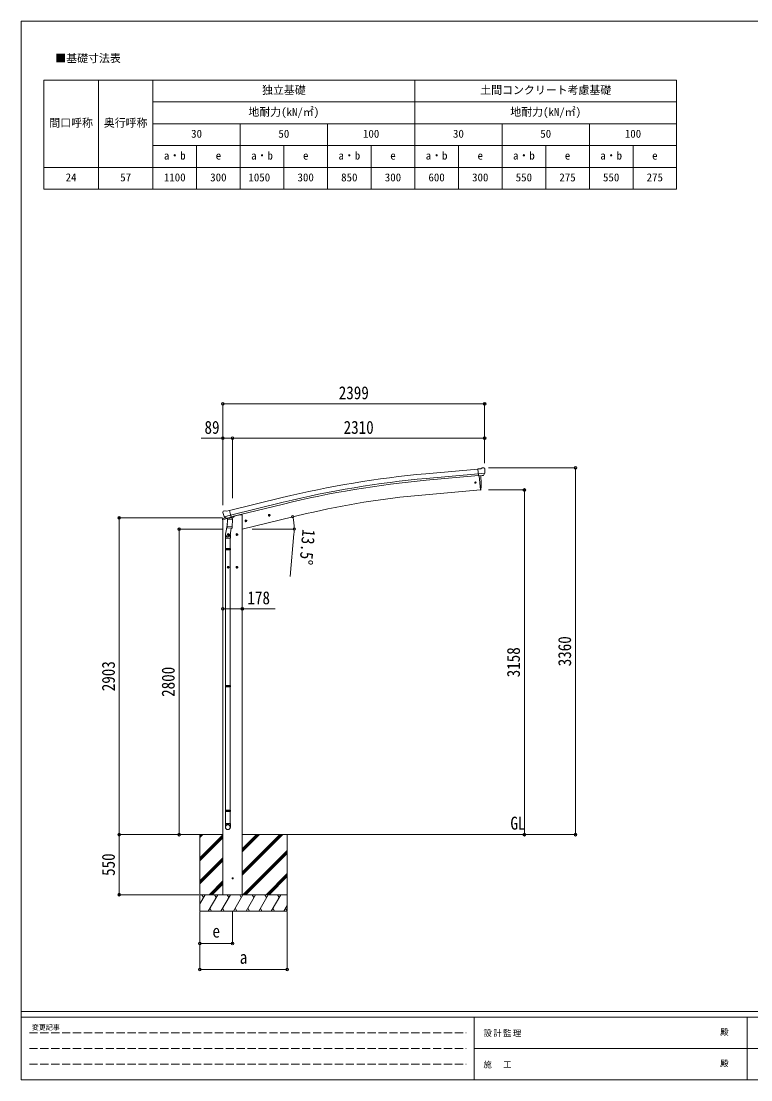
# Model space of a CAD drawing. Units: millimetres at full size, sheet at 1:25, with parts at other scales. Extents: x -6988 to 7066, y -4877 to 4823.
# Drawn here: x -6988 to -300, y -4877 to 4823 of the extents above; entities that cross this region are included whole.
import ezdxf
from ezdxf.enums import TextEntityAlignment as Align

# ---------------------------------------------------------------- set-up
doc = ezdxf.new("R2010")
doc.units = ezdxf.units.MM
doc.header["$LTSCALE"] = 25
doc.header["$PDMODE"] = 32
doc.header["$PDSIZE"] = 25
doc.linetypes.add('DASHED3', pattern=[4, 3, -1])
for name, color, linetype, lineweight in [('0-0_0', 7, 'Continuous', 9), ('0-1_本体', 4, 'Continuous', 9), ('0-2_部品', 7, 'Continuous', 9), ('0-A_寸法', 6, 'Continuous', 9), ('1-0_FRAME', 7, 'Continuous', 18), ('F-0_240', 7, 'Continuous', 9)]:
    doc.layers.add(name, color=color, linetype=linetype, lineweight=lineweight)
doc.styles.add('ＭＳ ゴシック', font='')
doc.styles.get('ＭＳ ゴシック').set_extended_font_data('MS Gothic')

msp = doc.modelspace()

# ---------------------------------------------------------------- linework, layer by layer
at = {"layer": '0-0_0', "color": 6}
for p, q in [((-1906.97, -2630.75), (-1906.97, 729.25)), ((-2375.98, 527.25), (-2375.98, -2630.75))]:
    msp.add_line(p, q, dxfattribs=at)
at = {"layer": '0-0_0'}
for p, q in [((-5735.76, -2630.8), (-5138.87, -2630.8)), ((-5349.87, -2658.14), (-5322.49, -2630.75)), ((-5349.87, -2643.99), (-5336.63, -2630.75)), ((-5349.87, -2630.8), (-5349.87, -3330.75)), ((-5349.87, -2841.98), (-5138.87, -2630.98)), ((-5349.87, -2856.12), (-5138.87, -2645.13)), ((-5349.87, -2870.27), (-5138.87, -2659.27)), ((-4960.87, -3001.77), (-4589.85, -2630.75)), ((-4960.87, -2973.48), (-4618.14, -2630.75)), ((-4960.87, -2987.62), (-4604, -2630.75)), ((-4960.87, -2789.63), (-4801.99, -2630.75)), ((-4960.87, -2775.49), (-4816.13, -2630.75)), ((-4960.87, -2761.35), (-4830.27, -2630.75)), ((-4960.87, -2630.8), (-2374.42, -2630.8)), ((-4549.87, -2630.75), (-4549.87, -3330.75)), ((-4956.01, -3180.75), (-4549.87, -2774.62)), ((-4941.87, -3180.75), (-4549.87, -2788.76)), ((-4927.72, -3180.75), (-4549.87, -2802.9)), ((-5349.87, -3054.11), (-5138.87, -2843.11)), ((-5349.87, -3068.26), (-5138.87, -2857.26)), ((-5349.87, -3082.4), (-5138.87, -2871.4)), ((-4743.88, -3180.75), (-4549.87, -2986.75)), ((-4729.73, -3180.75), (-4549.87, -3000.89)), ((-5264.38, -3180.75), (-5138.87, -3055.25)), ((-5250.23, -3180.75), (-5138.87, -3069.39)), ((-5236.09, -3180.75), (-5138.87, -3083.53)), ((-4715.59, -3180.75), (-4549.87, -3015.03)), ((-4549.87, -3180.75), (-5349.87, -3180.75)), ((-5349.87, -3264.59), (-5301.47, -3180.75)), ((-5316.47, -3206.73), (-5331.47, -3180.75)), ((-5272.6, -3330.75), (-5186, -3180.75)), ((-5201, -3206.74), (-5216, -3180.75)), ((-5157.13, -3330.75), (-5070.53, -3180.75)), ((-4960.87, -3180.75), (-5138.87, -3180.75)), ((-5085.53, -3206.74), (-5100.53, -3180.75)), ((-5041.66, -3330.75), (-4955.06, -3180.75)), ((-4970.06, -3206.74), (-4985.06, -3180.75)), ((-4926.19, -3330.75), (-4839.59, -3180.75)), ((-4854.59, -3206.74), (-4869.59, -3180.75)), ((-4810.72, -3330.75), (-4724.12, -3180.75)), ((-4754.12, -3180.75), (-4739.12, -3206.74)), ((-4695.25, -3330.75), (-4608.65, -3180.75)), ((-4623.65, -3206.74), (-4638.65, -3180.75)), ((-4579.78, -3330.75), (-4549.87, -3278.94)), ((-5349.87, -3330.75), (-4549.87, -3330.75)), ((-5257.6, -3304.77), (-5242.6, -3330.75)), ((-5142.13, -3304.77), (-5127.13, -3330.75)), ((-5026.66, -3304.77), (-5011.66, -3330.75)), ((-4911.19, -3304.77), (-4896.19, -3330.75)), ((-4795.72, -3304.78), (-4780.72, -3330.75)), ((-4680.25, -3304.77), (-4665.25, -3330.75)), ((-4564.78, -3304.77), (-4549.87, -3330.61))]:
    msp.add_line(p, q, dxfattribs=at)
msp.add_circle((-5049.87, -3030.75), 5, dxfattribs=at)
at = {"layer": '0-1_本体'}
for p, q in [((-3279.85, 675.8), (-2802.54, 719.12)), ((-3275.94, 632.76), (-2798.83, 676.07)), ((-3274.43, 616.05), (-2797.16, 659.36)), ((-2789.85, 656.19), (-2778.6, 527.57)), ((-2778.6, 527.57), (-3316.54, 480.51)), ((-5079.4, 339.4), (-4596.55, 456.97)), ((-4586.32, 414.98), (-5069.34, 297.48)), ((-5065.39, 281.05), (-4582.35, 398.67)), ((-5036.88, 286.76), (-4984.87, 299.25)), ((-4960.87, 299.25), (-4984.87, 299.25)), ((-4372.77, 310.44), (-4960.87, 169.25)), ((-4960.87, 299.25), (-4960.87, -3180.75)), ((-5138.87, -3180.75), (-5138.87, 255.8))]:
    msp.add_line(p, q, dxfattribs=at)
at = {"layer": '0-1_本体', "color": 6}
msp.add_line((-4960.87, -560.94), (-5138.87, -560.94), dxfattribs=at)
at = {"layer": '0-1_本体'}
for centre, radius, start, end in [((-2465.84, -8292.77), 9005.44, 95.18612, 103.68612), ((-2465.84, -8292.77), 8962.23, 95.18612, 103.68612), ((-2465.84, -8292.77), 8945.44, 95.18612, 103.68612), ((-2670.27, -6897.9), 7406.65, 95.00571, 103.2889)]:
    msp.add_arc(centre, radius, start, end, dxfattribs=at)
at = {"layer": '0-2_部品'}
for p, q in [((-2775.91, 722.55), (-2802.48, 720.23)), ((-2796.82, 655.57), (-2802.48, 720.23)), ((-2739.62, 680.26), (-2798.53, 675.11)), ((-2775.91, 722.55), (-2764.2, 729.32)), ((-2749.29, 730.9), (-2762.96, 729.71)), ((-2750.87, 660.78), (-2739.93, 679.71)), ((-2740.16, 725.15), (-2745.64, 729.75)), ((-2739.09, 723.11), (-2738.98, 721.77)), ((-2786.86, 656.44), (-2796.82, 655.57)), ((-2778.8, 529.86), (-2789.85, 656.19)), ((-2753.26, 659.38), (-2760.96, 658.7)), ((-2778.56, 527.09), (-2778.8, 529.86)), ((-2775.95, 527.48), (-2778.56, 527.09)), ((-5140.69, 322.79), (-5140.42, 321.64)), ((-5136.47, 331.37), (-5140.33, 325.07)), ((-5133.38, 333.62), (-5120.19, 336.78)), ((-5126.64, 282.49), (-5069.13, 296.29)), ((-5105.64, 334.11), (-5118.9, 336.8)), ((-5105.64, 334.11), (-5079.7, 340.33)), ((-4723.36, 293.01), (-4703.91, 297.68)), ((-4718.8, 300.79), (-4720.94, 293.59)), ((-4711.51, 302.54), (-4718.8, 300.79)), ((-4711.3, 285.62), (-4715.97, 305.07)), ((-4706.34, 297.1), (-4711.51, 302.54)), ((-4708.47, 289.9), (-4706.34, 297.1)), ((-5141.43, 255.19), (-5099.73, 265.2)), ((-5141.43, 262.08), (-5141.43, 255.19)), ((-5113.74, 271.09), (-5139.13, 265)), ((-5109.79, 267.58), (-5126.16, 282.07)), ((-5098.28, 218.41), (-5114.19, 122.24)), ((-5107.08, 267.01), (-5099.56, 268.81)), ((-5106.33, 267.47), (-5104.8, 267.83)), ((-5104.8, 267.83), (-5068.09, 276.65)), ((-5102.96, 267.61), (-5103.01, 266.87)), ((-5102.25, 265.83), (-5076.44, 259.39)), ((-5095.34, 260.48), (-5100.01, 193.64)), ((-5049.65, 257.28), (-5095.34, 260.48)), ((-5093.56, 263.66), (-5093.79, 260.37)), ((-5074.04, 274.82), (-5075.06, 260.22)), ((-5068.09, 276.65), (-5066.56, 277.01)), ((-5065.01, 279.12), (-5064.06, 279.05)), ((-5064.06, 279.05), (-5050.75, 263.74)), ((-5060.12, 274.71), (-5040.71, 279.37)), ((-5054.32, 190.45), (-5049.65, 257.28)), ((-5050.75, 263.74), (-5051.19, 257.39)), ((-5036.88, 288), (-5036.88, 284.23)), ((-4937.3, 241.65), (-4917.85, 246.32)), ((-4932.74, 249.43), (-4934.87, 242.23)), ((-4925.44, 251.18), (-4932.74, 249.43)), ((-4925.24, 234.26), (-4929.91, 253.71)), ((-4920.27, 245.74), (-4925.44, 251.18)), ((-4922.41, 238.54), (-4920.27, 245.74)), ((-5116.34, 85.08), (-5116.34, 119.43)), ((-5100.87, 181.18), (-5100, 193.64)), ((-5100.47, 179.82), (-5100.48, 179.82)), ((-5054.32, 190.45), (-5100.01, 193.64)), ((-5079.87, 119), (-5099.87, 119)), ((-5099.03, 179.04), (-5057.33, 176.12)), ((-5089.87, 126.51), (-5096.37, 122.76)), ((-5096.37, 122.76), (-5096.37, 115.25)), ((-5096.37, 115.25), (-5089.87, 111.5)), ((-5089.87, 109), (-5089.87, 129)), ((-5083.37, 122.76), (-5089.87, 126.51)), ((-5062.76, 176.5), (-5073.49, 112.92)), ((-5070.34, 119.73), (-5070.34, 85.08)), ((-5054.33, 190.45), (-5055.22, 177.75)), ((-4999.87, 119), (-5019.87, 119)), ((-5009.87, 126.51), (-5016.37, 122.76)), ((-5016.37, 122.76), (-5016.37, 115.25)), ((-5016.37, 115.25), (-5009.87, 111.5)), ((-5009.87, 109), (-5009.87, 129)), ((-5003.37, 122.76), (-5009.87, 126.51)), ((-5070.34, 85.08), (-5116.34, 85.08)), ((-5114.34, 85.08), (-5114.34, -8.92)), ((-5072.34, 85.08), (-5072.34, -8.92)), ((-5116.34, -10.92), (-5115.34, -8.92)), ((-5070.34, -10.92), (-5116.34, -10.92)), ((-5070.34, -18.92), (-5116.34, -18.92)), ((-5071.34, -8.92), (-5115.34, -8.92)), ((-5071.34, -20.92), (-5115.34, -20.92)), ((-5114.34, -20.92), (-5114.34, -1265.11)), ((-5072.34, -20.92), (-5072.34, -1265.11)), ((-5070.34, -10.92), (-5071.34, -8.92)), ((-5070.34, -18.92), (-5071.34, -20.92)), ((-5070.34, -10.92), (-5070.34, -18.92)), ((-5079.87, -181), (-5099.87, -181)), ((-5089.87, -173.49), (-5096.37, -177.24)), ((-5096.37, -177.24), (-5096.37, -184.75)), ((-5096.37, -184.75), (-5089.87, -188.5)), ((-5089.87, -191), (-5089.87, -171)), ((-5083.37, -177.24), (-5089.87, -173.49)), ((-4999.87, -181), (-5019.87, -181)), ((-5009.87, -173.49), (-5016.37, -177.24)), ((-5016.37, -177.24), (-5016.37, -184.75)), ((-5016.37, -184.75), (-5009.87, -188.5)), ((-5009.87, -191), (-5009.87, -171)), ((-5003.37, -177.24), (-5009.87, -173.49)), ((-5116.34, -1267.11), (-5115.34, -1265.11)), ((-5070.34, -1267.11), (-5116.34, -1267.11)), ((-5070.34, -1275.11), (-5116.34, -1275.11)), ((-5071.34, -1265.11), (-5115.34, -1265.11)), ((-5071.34, -1277.11), (-5115.34, -1277.11)), ((-5114.34, -1277.11), (-5114.34, -2405.3)), ((-5072.34, -1277.11), (-5072.34, -2405.3)), ((-5070.34, -1267.11), (-5071.34, -1265.11)), ((-5070.34, -1275.11), (-5071.34, -1277.11)), ((-5070.34, -1267.11), (-5070.34, -1275.11)), ((-5116.34, -2407.3), (-5115.34, -2405.3)), ((-5070.34, -2407.3), (-5116.34, -2407.3)), ((-5070.34, -2415.3), (-5116.34, -2415.3)), ((-5071.34, -2405.3), (-5115.34, -2405.3)), ((-5071.34, -2417.3), (-5115.34, -2417.3)), ((-5114.34, -2417.3), (-5114.34, -2527.3)), ((-5072.34, -2417.3), (-5072.34, -2527.3)), ((-5070.34, -2407.3), (-5071.34, -2405.3)), ((-5070.34, -2415.3), (-5071.34, -2417.3)), ((-5070.34, -2407.3), (-5070.34, -2415.3)), ((-5116.34, -2561.44), (-5116.34, -2527.3)), ((-5070.34, -2527.3), (-5116.34, -2527.3)), ((-5070.34, -2561.44), (-5070.34, -2527.3))]:
    msp.add_line(p, q, dxfattribs=at)
for points in [[(-2739.54, 680.89), (-2739.83, 679.91), (-2739.93, 679.71)], [(-2786.86, 656.44), (-2786.59, 656.37), (-2761.22, 658.59), (-2760.96, 658.7)], [(-2773.4, 530.31), (-2772.56, 555.94), (-2772.37, 582.44), (-2772.84, 608.92), (-2773.98, 635.39), (-2775.48, 657.35)], [(-5074.28, 274.88), (-5064.55, 277.22), (-5079.7, 340.33)], [(-4720.94, 293.59), (-4715.77, 288.15), (-4708.47, 289.9)], [(-5126.91, 283.06), (-5126.32, 282.22), (-5126.16, 282.07)], [(-5074.28, 274.88), (-5074.51, 274.73), (-5099.28, 268.78), (-5099.56, 268.81)], [(-4934.87, 242.23), (-4929.7, 236.79), (-4922.41, 238.54)], [(-5089.87, 111.5), (-5083.37, 115.25), (-5083.37, 122.76)], [(-5009.87, 111.5), (-5003.37, 115.25), (-5003.37, 122.76)], [(-5116.34, -10.92), (-5116.34, -18.92), (-5115.34, -20.92)], [(-5089.87, -188.5), (-5083.37, -184.75), (-5083.37, -177.24)], [(-5009.87, -188.5), (-5003.37, -184.75), (-5003.37, -177.24)], [(-5116.34, -1267.11), (-5116.34, -1275.11), (-5115.34, -1277.11)], [(-5116.34, -2407.3), (-5116.34, -2415.3), (-5115.34, -2417.3)]]:
    msp.add_lwpolyline(points, dxfattribs=at)
for centre, radius in [((-2824.71, 594.71), 6.5), ((-4713.64, 295.34), 8.5), ((-4713.64, 295.34), 7.7), ((-4713.64, 295.34), 6.5), ((-4927.57, 243.98), 8.5), ((-4927.57, 243.98), 7.7), ((-4927.57, 243.98), 6.5), ((-5089.87, 119), 8.5), ((-5089.87, 119), 7.7), ((-5089.87, 119), 6.5), ((-5009.87, 119), 8.5), ((-5009.87, 119), 7.7), ((-5009.87, 119), 6.5), ((-5089.87, -181), 8.5), ((-5089.87, -181), 7.7), ((-5089.87, -181), 6.5), ((-5009.87, -181), 8.5), ((-5009.87, -181), 7.7), ((-5009.87, -181), 6.5)]:
    msp.add_circle(centre, radius, dxfattribs=at)
at = {"layer": '0-2_部品', "color": 4}
msp.add_circle((-5049.87, -3030.75), 4.5, dxfattribs=at)
at = {"layer": '0-2_部品'}
for centre, radius, start, end in [((-2762.7, 726.72), 3, 95, 120), ((-2748.86, 725.92), 5, 50.00648, 94.99352), ((-2940.6, 704.13), 202.4, 353.4085, 5), ((-2776.39, 530.45), 3, 278.50322, 357.46219), ((-4943.61, 368.89), 202.4, 193.5, 205.09125), ((-5132.21, 328.75), 5, 103.5, 148.5), ((-5119.49, 333.86), 3, 78.5, 103.5), ((-5138.43, 262.08), 3, 103.5, 180), ((-5106.44, 267.95), 0.5, 248.23754, 283.5), ((-5103.46, 267.64), 0.5, 356, 103.5), ((-5102.01, 266.8), 1, 176, 256), ((-5076.09, 260.36), 1.03, 250.03897, 351.96569), ((-5073.44, 274.74), 0.604, 100.59842, 172.20595), ((-5066.68, 277.5), 0.5, 283.5, 318.76246), ((-5041.88, 284.23), 5, 283.5, 0), ((-5086.34, 119.43), 30, 177.45142, 180), ((-5098.93, 181), 1.95, 175.04017, 217.47766), ((-5098.89, 181.03), 2, 217.40962, 266), ((-5057.19, 178.12), 2, 266, 349.46843)]:
    msp.add_arc(centre, radius, start, end, dxfattribs=at)
for centre, major_axis, ratio, start_param, end_param in [((-2734.77, 727.15), (-15.35, 3.44), 0.101033, 5.9751426, 5.9753737), ((-2742.09, 722.85), (2.71, -1.31), 0.997474, 0.5366567, 1.3225652), ((-2753.52, 662.37), (1.62, -2.54), 0.997631, 5.8041905, 5.8929484), ((-2753.59, 662.48), (-3.5, 2.17), 0.650902, 2.1145521, 2.1873627), ((-2753.47, 662.28), (1.62, -2.54), 0.997631, 5.965759, 6.7621801), ((-5137.77, 323.5), (-1.57, -2.57), 0.99628, 4.712389, 5.4996506), ((-5107.8, 269.83), (-0.73, -2.92), 0.997631, 5.8041905, 6.6006116), ((-5107.74, 270.06), (2.63, 3.16), 0.650902, 4.0958226, 4.1686332), ((-5107.77, 269.93), (-0.73, -2.92), 0.997631, 0.3902369, 0.4789948), ((-5093.34, 119.73), (23, 0), 0.996195, 2.5560258, 6.5663028), ((-5093.34, 119.73), (21, 0), 0.996195, 2.9349147, 5.9512394), ((-5093.34, -2559.7), (-23, 0), 0.996195, 3.1415927, 6.2831853), ((-5093.34, -2561.44), (-23, 0), 0.996195, 3.1415927, 6.2831853), ((-5093.34, -2561.44), (0, -23.43), 0.981806, 4.712389, 7.8539816)]:
    msp.add_ellipse(centre, major_axis=major_axis, ratio=ratio, start_param=start_param, end_param=end_param, dxfattribs=at)
msp.add_ellipse((-5093.34, -2561.44), major_axis=(21, 0), ratio=0.996195, dxfattribs=at)
at = {"layer": '0-A_寸法'}
for p, q in [((-5138.87, 1317.6), (-2739.87, 1317.6)), ((-2739.87, 1317.6), (-2739.87, 1000.99)), ((-5138.87, 1000.99), (-5138.87, 388.76)), ((-5138.87, 1000.99), (-5049.87, 1000.99)), ((-5049.87, 1000.99), (-5049.87, 453.13)), ((-5049.87, 1000.99), (-2739.87, 1000.99)), ((-2739.87, 1000.99), (-2739.87, 771.98)), ((-1906.97, 729.25), (-2704.81, 729.25)), ((-2375.98, 527.25), (-2704.81, 527.25)), ((-6088.44, 272.25), (-5143.36, 272.25)), ((-6088.44, -2630.75), (-6088.44, 272.25)), ((-5540.47, 169.25), (-5143.36, 169.25)), ((-5540.47, -2630.75), (-5540.47, 169.25)), ((-4871.37, 169.25), (-4484.51, 169.25)), ((-4487.37, 126.79), (-4521.73, -265.71)), ((-4960.87, -560.94), (-4660.87, -560.94)), ((-6088.44, -2630.75), (-5360.33, -2630.75)), ((-6088.44, -3180.75), (-6088.44, -2630.75)), ((-2375.98, -2630.75), (-2704.81, -2630.75)), ((-1906.97, -2630.75), (-2375.98, -2630.75)), ((-6088.44, -3180.75), (-5360.33, -3180.75)), ((-5350.12, -3867.12), (-5350.12, -3338.17)), ((-5350.12, -3627.14), (-5350.12, -3338.17)), ((-5049.87, -3627.14), (-5049.87, -3338.17)), ((-4550.12, -3867.12), (-4550.12, -3338.17)), ((-5049.87, -3627.14), (-5350.12, -3627.14)), ((-5350.12, -3867.12), (-4550.12, -3867.12))]:
    msp.add_line(p, q, dxfattribs=at)
msp.add_lwpolyline([(-5138.87, 1317.6), (-5138.87, 1000.99), (-5338.87, 1000.99)], dxfattribs=at)
for centre in [(-4498.97, 282.9), (-4485.51, 169.25)]:
    msp.add_circle(centre, 10.62, dxfattribs=at)
for start, end in [(0, 13.5), (354.99678, 0)]:
    msp.add_arc((-4972.37, 169.25), 486.86, start, end, dxfattribs=at)
for p in [(-5138.87, 1317.6), (-2739.87, 1317.6), (-5138.87, 1000.99), (-5049.87, 1000.99), (-2739.87, 1000.99), (-1906.97, 729.25), (-2375.98, 527.25), (-6088.44, 272.25), (-5540.47, 169.25), (-5138.87, -560.94), (-4960.87, -560.94), (-6088.44, -2630.75), (-5540.47, -2630.75), (-2375.98, -2630.75), (-1906.97, -2630.75), (-6088.44, -3180.75), (-5350.12, -3627.14), (-5049.87, -3627.14), (-5350.12, -3867.12), (-4550.12, -3867.12)]:
    msp.add_point(p, dxfattribs=at)
at = {"layer": '1-0_FRAME'}
for p, q in [((-6780.11, 4282.85), (-980.11, 4282.85)), ((-6780.11, 4282.85), (-6780.11, 3282.85)), ((-6280.11, 4282.85), (-6280.11, 3282.85)), ((-3380.11, 4282.85), (-3380.11, 3282.85)), ((-5780.11, 4082.85), (-980.11, 4082.85)), ((-5780.11, 3882.85), (-980.11, 3882.85)), ((-2580.11, 3882.85), (-2580.11, 3282.85)), ((-5780.11, 3682.85), (-980.11, 3682.85)), ((-2180.11, 3682.85), (-2180.11, 3282.85)), ((-1380.11, 3682.85), (-1380.11, 3282.85))]:
    msp.add_line(p, q, dxfattribs=at)
for points in [[(-5780.11, 4282.85), (-5780.11, 4082.85), (-5780.11, 3482.85), (-5780.11, 3282.85)], [(-980.11, 4282.85), (-980.11, 3682.85), (-980.11, 3282.85)], [(-4980.11, 3882.85), (-4980.11, 3682.85), (-4980.11, 3282.85)], [(-4180.11, 3882.85), (-4180.11, 3682.85), (-4180.11, 3282.85)], [(-1780.11, 3882.85), (-1780.11, 3482.85), (-1780.11, 3282.85)], [(-5380.11, 3682.85), (-5380.11, 3482.85), (-5380.11, 3282.85)], [(-4580.11, 3682.85), (-4580.11, 3482.85), (-4580.11, 3282.85)], [(-3780.11, 3682.85), (-3780.11, 3482.85), (-3780.11, 3282.85)], [(-2980.11, 3682.85), (-2980.11, 3482.85), (-2980.11, 3282.85)], [(-6780.11, 3482.85), (-5780.11, 3482.85), (-980.11, 3482.85)], [(-6780.11, 3282.85), (-6280.11, 3282.85), (-3380.11, 3282.85), (-1780.11, 3282.85), (-980.11, 3282.85)]]:
    msp.add_lwpolyline(points, dxfattribs=at)
at = {"layer": 'F-0_240', "color": 5}
for p, q in [((-6987.88, 4822.79), (-6987.88, -4877.21)), ((-6987.88, 4822.79), (6712.12, 4822.79)), ((-6987.88, -4252.21), (6712.12, -4252.21)), ((-6987.88, -4302.21), (4489.82, -4302.21)), ((-2835.18, -4302.21), (-2835.18, -4877.21)), ((-335.18, -4302.21), (-335.18, -4877.21)), ((-2835.18, -4589.71), (2289.82, -4589.71)), ((-6987.88, -4877.21), (6712.12, -4877.21))]:
    msp.add_line(p, q, dxfattribs=at)
at = {"layer": 'F-0_240', "color": 4, "linetype": 'DASHED3'}
for p, q in [((-6912.88, -4445.96), (-2910.18, -4445.96)), ((-6912.88, -4589.71), (-2910.18, -4589.71)), ((-6912.88, -4733.46), (-2910.18, -4733.46))]:
    msp.add_line(p, q, dxfattribs=at)

# ---------------------------------------------------------------- texts
at = {"layer": '0-0_0', "style": 'ＭＳ ゴシック', "width": 0.85}
msp.add_text('GL', height=119.1, dxfattribs=at).set_placement((-2503.81, -2620.69), align=Align.BOTTOM_LEFT)
at = {"layer": '0-A_寸法', "color": 7, "style": 'ＭＳ ゴシック', "width": 0.85}
for s, p in [('2399', (-4076.87, 1322.6)), ('89', (-5307.62, 1005.99)), ('2310', (-4032.37, 1005.99)), ('178', (-4913.99, -555.94)), ('e', (-5234.49, -3609.64)), ('a', (-4984.49, -3849.62))]:
    msp.add_text(s, height=119.1, dxfattribs=at).set_placement(p, align=Align.BOTTOM_LEFT)
for s, rotation, p in [('13.5°', 264.997, (-4444.3, 174.46)), ('3360', 90, (-1911.97, -1088.25)), ('3158', 90, (-2380.98, -1189.25)), ('2903', 90, (-6093.44, -1316.75)), ('2800', 90, (-5545.47, -1368.25)), ('550', 90, (-6093.44, -3008.88))]:
    msp.add_text(s, height=119.1, rotation=rotation, dxfattribs=at).set_placement(p, align=Align.BOTTOM_LEFT)
at = {"layer": '1-0_FRAME', "style": 'ＭＳ ゴシック'}
for s, p in [('■基礎寸法表', (-6674.81, 4424.28)), ('独立基礎', (-4780.11, 4132.85)), ('土間コンクリート考慮基礎', (-2780.11, 4132.85)), ('地耐力(kN/㎡)', (-4905.11, 3932.85)), ('地耐力(kN/㎡)', (-2505.11, 3932.85)), ('間口呼称', (-6730.11, 3832.85)), ('奥行呼称', (-6230.11, 3832.85)), ('30', (-5430.11, 3732.85)), ('50', (-4630.11, 3732.85)), ('100', (-3855.11, 3732.85)), ('30', (-3030.11, 3732.85)), ('50', (-2230.11, 3732.85)), ('100', (-1455.11, 3732.85)), ('a・b', (-5680.11, 3532.85)), ('e', (-5205.11, 3532.85)), ('a・b', (-4880.11, 3532.85)), ('e', (-4405.11, 3532.85)), ('a・b', (-4080.11, 3532.85)), ('e', (-3605.11, 3532.85)), ('a・b', (-3280.11, 3532.85)), ('e', (-2805.11, 3532.85)), ('a・b', (-2480.11, 3532.85)), ('e', (-2005.11, 3532.85)), ('a・b', (-1680.11, 3532.85)), ('e', (-1205.11, 3532.85)), ('24', (-6580.11, 3332.85)), ('57', (-6080.11, 3332.85)), ('1100', (-5680.11, 3332.85)), ('300', (-5255.11, 3332.85)), ('1050', (-4905.11, 3332.85)), ('300', (-4455.11, 3332.85)), ('850', (-4055.11, 3332.85)), ('300', (-3655.11, 3332.85)), ('600', (-3255.11, 3332.85)), ('300', (-2855.11, 3332.85)), ('550', (-2455.11, 3332.85)), ('275', (-2055.11, 3332.85)), ('550', (-1655.11, 3332.85)), ('275', (-1255.11, 3332.85))]:
    msp.add_text(s, height=73.31, dxfattribs=at).set_placement(p, align=Align.BOTTOM_LEFT)
at = {"layer": 'F-0_240', "style": 'ＭＳ ゴシック'}
for s, height, p in [('変更記事', 45.82, (-6890.19, -4433.46)), ('殿', 54.99, (-581.6, -4483.46)), ('殿', 54.99, (-581.6, -4770.96))]:
    msp.add_text(s, height=height, dxfattribs=at).set_placement(p, align=Align.BOTTOM_LEFT)
at = {"layer": 'F-0_240', "char_height": 54.99, "attachment_point": 7, "style": 'ＭＳ ゴシック'}
for s, insert in [('\\T1.17;設計監理', (-2750.74, -4483.46)), ('\\T1.17;施\u3000工', (-2750.74, -4770.96))]:
    msp.add_mtext(s, dxfattribs=dict(at, insert=insert))

doc.saveas('drawing.dxf')
